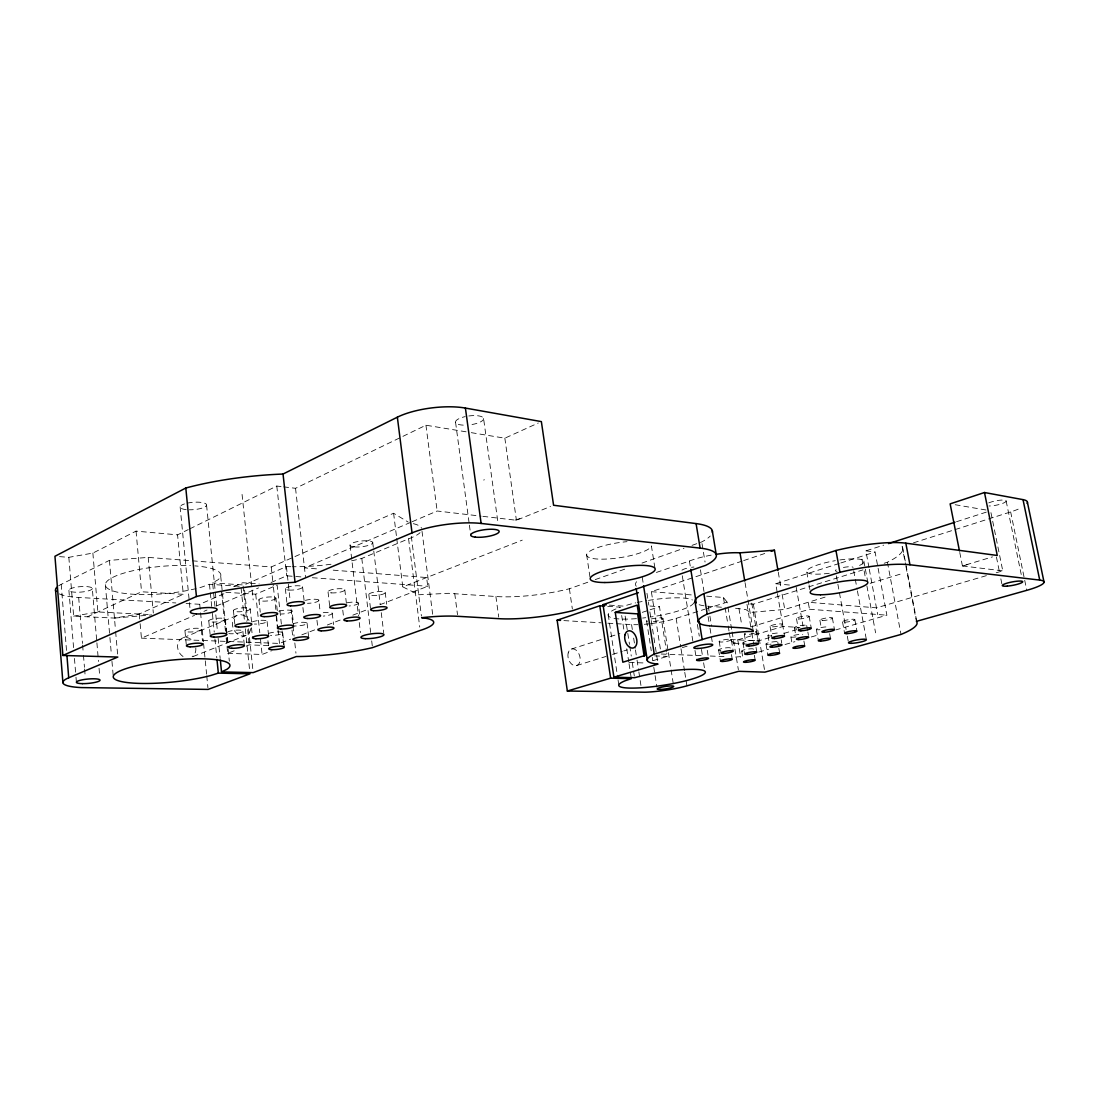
<?xml version="1.0" encoding="UTF-8"?>
<svg xmlns="http://www.w3.org/2000/svg" width="1099" height="1099" viewBox="0 0 1099 1099"><rect width="100%" height="100%" fill="white"/><g stroke="black" fill="none" stroke-linecap="round" stroke-linejoin="round"><path stroke-width="0.75" stroke-dasharray="5 3.75" d="M729.31 632.763L730.423 639.481L734.008 643.492L737.772 639.865L783.12 626.416L799.948 627.488M214.964 606.401L212.602 582.896L217.836 579.901A57.959 13.724 -5 0 0 194.894 565.889M59.58 556.63L68.839 557.33L92.879 553.085L136.042 531.119L177.571 534.856L188.259 529.594M58.645 585.822A45.1 10.55 -4.5 0 1 61.201 584.352L109.433 560.366L148.214 557.399L271.247 566.96L393.593 513.26L408.155 522.066M189.784 528.853L276.797 486.046L281.907 486.665M283.611 486.871L295.535 488.299L401.396 437.086M402.935 436.344L425.945 425.217L469.589 432.388M87.425 616.8L141.551 591.77L183.299 594.312L177.571 534.856M471.279 432.663L504.853 438.185L538.331 422.991M68.839 557.33L73.647 616.154L114.461 618.078L139.257 614.025L183.299 594.312M233.661 586.729L242.783 582.745L259.144 583.857M186.088 603.516L199.73 604.285L227.177 592.347M290.864 566.699A75.584 19.013 -6.2 0 1 286.427 566.589L244.033 585.011L212.602 582.896M410.614 522.382L304.478 567.895L318.051 568.966M412.18 521.709L437.141 511.008L481.183 516.159M140.136 623.683L141.441 638.148L194.523 615.371M203.906 611.346L207.024 610M216.393 605.989L258.553 587.883M271.041 582.525L286.66 575.821L302.39 576.989M225.46 631.197L221.503 592.031L255.724 594.202L277.127 585.094L281.371 624.108M351.584 560.792A75.584 19.013 -6.2 0 0 361.805 558.416L408.581 538.798A42.847 10.963 -6.7 0 0 420.052 532.672M183.451 637.681L238.236 614.918M482.873 516.351L516.406 520.267L550.544 506.474M193.218 656.501L245.118 635.772M227.012 646.528L227.699 653.342L236.931 649.715M246.176 646.088L249.253 644.879L270.615 645.676M396.725 538.359L402.784 586.88L522.245 540.145M141.441 638.148L279.517 643.437L290.672 639.137M301.827 634.837L316.169 629.301M327.323 625.001L341.679 619.479M352.834 615.165L368.769 609.025M379.924 604.725L427.745 586.289L426.618 577.552L331.623 570.038M227.699 653.342L262.084 654.454L271.371 650.896M483.642 480.043L484.412 479.768M239.252 586.275L209.469 584.283L201.845 587.045A57.959 13.724 -5 0 1 197.6 588.212M402.784 586.88L418.719 594.765L448.502 593.309L495.91 596.51A65.033 14.246 -8.1 0 0 569.392 588.748L588.762 581.893M595.218 579.613L625.881 568.76M642.022 563.059L683.99 548.209M692.054 545.351L701.739 541.931A68.949 15.99 -9 0 0 710.215 536.051M963.164 566.026L968.906 563.979M656.405 572.442L689.416 561.026A35.36 7.542 -9.4 0 1 714.515 554.583M660.362 648.959L651.364 591.674L742.059 561.136M743.68 560.586L764.739 553.498M642.283 612.349L648.534 610.302M650.1 609.78L659.469 606.717L666.516 651.405M868.993 567.634L865.875 550.874L883.692 545.145M956.556 521.709L988.949 511.282M571.301 649.083L603.694 638.711M610.165 636.651L619.891 633.532M515.06 520.115L523.289 517.492M777.144 591.963L775.729 583.748L839.238 563.457M840.872 562.949L875.065 552.014L886.879 615.206L835.954 629.864M650.635 623.655A32.366 6.086 -8.9 0 0 676.146 618.366L704.816 609.231M706.41 608.736L727.112 602.142L727.675 605.453M913.461 542.837L1010.654 511.914A34.11 7.116 -11.5 0 0 1020.394 508.191M750.754 626.54L746.88 603.681L753.351 604.189L862.894 569.9M884.159 563.251L887.429 562.235A97.097 19.548 -10 0 0 902.128 546.45L905.617 564.762M576.796 665.499L606.044 656.433M612.541 654.427L622.281 651.405M623.902 650.896L627.158 649.894M735.533 608.255L745.85 609.547L750.095 612.459L784.755 609.437L827.794 596.29M870.174 583.349L901.125 573.884M682.342 647.613L688.867 645.649M750.796 626.952L809.482 609.244L886.879 615.206M959.77 552.509L962.422 565.93L992.534 556.877M653.094 660.636L667.313 656.378L666.791 653.067M730.423 639.481L758.2 640.951L769.479 637.64M783.972 633.381L796.871 629.59M986.366 575.656L876.452 607.843L808.246 602.252L809.482 609.244M996.202 572.771L1002.769 570.862L990.57 510.774M735.602 657.065L743.968 656.323M758.75 652.064L768.613 649.234M785.029 644.509L794.893 641.679M811.323 636.953L819.538 634.59M73.647 616.154L97.88 611.964L148.75 614.506M114.461 618.078L151.799 614.891M629.219 662.45L645.195 662.999M654.564 655.869L667.313 656.378M661.158 654.015L703.456 655.746M710.229 656.021L725.45 656.653M734.008 643.492L747.251 644.165M59.36 593.913A45.1 10.55 -4.5 0 0 78.675 597.458L175.854 602.939M563.897 620.605L601.112 622.79M607.884 623.188L614.657 623.586M616.347 623.696L631.568 624.589A32.366 6.086 -8.9 0 0 637.873 624.658M609.354 605.123L623.628 606.126L631.183 603.942A43.397 8.38 -8.9 0 1 635.662 602.856M607.706 606.318L620.413 607.197L614.629 609.464A43.397 8.38 -8.9 0 0 638.121 618.503M649.921 606.03L659.469 606.717M699.129 604.711A57.959 11.155 -9.5 0 0 708.278 606.236L721.906 607.252M312.322 577.717L427.745 586.289M651.364 591.674L691.601 594.93M706.684 596.153L723.444 597.499L727.112 602.142M775.729 583.748L790.868 585.176M962.422 565.93L1002.769 570.862M865.875 550.874L875.065 552.014M955.196 504.729L988.88 510.486M1010.654 511.914L1024.378 578.651M1024.721 580.327L1026.782 590.328M1006.148 501.034L1021.342 575.011M996.436 557.042L999.486 572.139M1000.846 578.843L1002.206 585.561M902.677 547.536L916.909 622.199M905.933 566.425L916.401 621.361M887.429 562.235L901.015 634.439M869.295 569.309L877.689 614.492M863.869 561.108L865.064 567.551M865.366 569.158L867.757 582.058M861.973 559.226L862.894 564.254M864.13 570.944L865.38 577.634M866.919 585.987L875.587 632.818M853.717 570.752L857.11 589.229M857.426 590.905L866.369 639.632M854.83 619.589L856.918 631.046M836.366 575.807L837.575 582.511M837.878 584.201L846.093 629.466M847.315 636.184L848.524 642.888M842.521 621.869L844.595 633.312M832.369 617.954L834.457 629.603M829.649 633.697L830.514 638.546M819.895 620.276L821.379 628.587M806.776 572.098L808.768 583.322M809.056 584.915L809.908 589.723M816.378 629.466L818.384 640.772M809.139 616.278L811.241 628.12M806.707 625.51L807.573 630.441M807.861 632.09L808.452 635.373M796.212 587.319L803.012 626.018M803.919 641.074L804.77 645.869M796.5 618.641L798.561 630.469M794.426 627.79L795.868 636.005M790.882 636.884L792.269 644.866M778.271 572.222L780.922 587.443M782.103 594.216L784.755 609.437M777.433 593.597L783.12 626.416M782.515 624.218L784.535 635.923M781.183 639.838L781.746 643.094M777.749 641.953L778.573 646.693M778.834 648.273L779.658 653.012M770.069 626.54L772.075 638.217M767.981 635.579L769.382 643.698M766.017 644.11L767.899 655.169M753.351 604.189L764.904 672.135M751.757 603.049L758.2 640.951M756.579 631.966L758.544 643.519M745.053 582.649L753.31 631.472M755.988 647.174L756.799 651.982M751.853 633.065L753.79 644.495M754.367 655.292L755.164 659.977M744.339 634.233L745.726 642.489M738.94 608.516L741.66 624.63M743.006 642.942L744.888 654.166M741.756 651.171L743.061 658.974M737.772 639.865L740.685 657.271M727.95 607.101L731.797 630.263M732.071 631.911L738.363 669.676M731.343 639.769A6.182 1.03 -9.2 0 1 721.713 642.036A6.182 1.03 -9.2 0 1 722.757 640.058A6.182 1.03 -9.2 0 1 731.343 639.769L733.239 651.185M723.444 597.499L724.845 605.906M725.12 607.582L727.909 624.369M728.184 626.045L729.022 631.087M731.453 654.564L732.25 659.318M719.199 641.473L721.081 652.888M702.014 543.607L705.05 562.029M718.595 649.88L720.422 660.98M708.278 606.236L709.638 614.465M709.899 616.113L711.52 625.977M700.434 569.832L703.992 591.537M708.099 616.594L709.734 626.609M710.009 628.285L712.207 641.637M707.261 650.333L708.044 655.169M689.416 561.026L690.502 567.716M697.384 624.411L699.28 636.101M701.45 649.44L702.536 656.117M703.607 662.793L704.432 667.807M694.98 650.416L696.546 660.087M682.287 575.766L692.81 640.951M676.146 618.366L680.734 647.036M680.995 648.726L684.498 670.665M684.773 672.354L686.916 685.845M654.88 567.881L651.405 545.901A32.764 7.528 -8.8 0 1 615.22 558.319A32.764 7.528 -8.8 0 1 587.182 553.47A32.764 7.528 -8.8 0 1 627.021 541.67M663.013 618.723L668.096 650.938M668.371 652.627L673.453 684.842M646.968 593.336L648.822 605.137M649.866 611.868L655.141 645.566M655.402 647.242L656.46 653.987M656.721 655.663L657.765 662.409M642.269 577.332L643.313 584.009M646.597 620.99L651.24 650.787M652.27 657.408L652.779 660.719M653.809 667.34L654.839 673.962M655.1 675.624L656.914 687.205M631.568 624.589L632.351 629.658M633.656 638.107L635.208 648.259M635.469 649.949L636.774 658.397M637.035 660.087L638.601 670.225M638.862 671.915L640.937 685.446M625.152 616.113L629.493 644.412M629.741 646.075L631.279 656.062M632.296 662.724L634.329 676.05M621.677 615.509L623.971 630.469M626.76 648.753L628.779 662.051M629.04 663.714L631.321 678.674M608.214 614.657L617.817 678.303M618.064 679.979L618.819 685.007M586.646 554.816L589.943 576.865M569.392 588.748L572.359 609.025M504.853 438.185L516.406 520.267M468.82 415.972A14.122 4.465 -7.4 0 1 483.574 418.499L498.012 522.932M495.91 596.51L498.726 617.102M455.563 422.291L469.177 523.44M469.397 525.13L470.77 535.24M454.739 593.597L457.514 614.684M425.945 425.217L437.141 511.008M422.016 531.312L432.649 614.231M411.314 536.312L421.425 616.072M408.581 538.798L419.736 627.062M393.593 513.26L396.519 536.683M385.213 592.43L386.656 604.216M372.712 542.356L380.24 604.299M381.257 612.665L383.702 632.763M368.838 594.696L370.665 609.849M361.805 558.416L370.679 632.488M371.696 640.909L372.3 645.965M347.188 602.774A8.16 1.772 -6.7 0 1 358.274 602.966L359.868 616.237M350.1 545.447L358.453 615.825M359.249 622.529L360.431 632.584M344.798 589.655L346.611 605.137M342.764 610.179L343.547 616.814M332.255 613.187L333.574 624.603M328.052 591.963L329.837 607.459M305.398 600.37A8.38 1.855 -6.3 0 1 318.806 600.136L320.166 612.006M316.965 620.276L318.078 630.07M295.535 488.299L305.522 577.222M307.061 623.064L308.682 637.53M302.555 586.756L304.327 602.582M302.912 607.513L304.038 617.679M278.775 611.209A8.256 1.786 -6.2 0 1 292.059 610.948L293.776 626.403M286.427 566.589L290.15 600.535M291.084 609.011L292.774 624.287M292.952 625.99L294.079 636.17M294.82 642.956L295.947 653.149M276.797 486.046L286.66 575.821M292.004 630.043L293.062 639.7M285.355 588.597L287.086 604.45M282.745 633.038L284.284 647.27M282.1 630.895L283.569 644.467M275.945 598.378A8.6 1.923 -6 0 1 262.469 601.098A8.6 1.923 -6 0 1 263.911 597.622A8.6 1.923 -6 0 1 275.945 598.378L277.47 612.377M271.247 566.96L273.266 585.657M273.459 587.361L275.835 609.45M276.577 616.251L277.855 628.147M278.047 629.851L279.517 643.437M276.151 616.072L277.415 627.763M267.098 621.512L268.664 636.266M267.922 640.69L268.431 645.443M258.924 599.711L260.257 612.184M255.724 594.202L259.79 632.694M260.504 639.384L262.084 654.454M242.068 494.413L253.168 599.944M250.229 609.093A8.476 1.855 -5.8 0 1 237.013 611.758A8.476 1.855 -5.8 0 1 238.222 608.42A8.476 1.855 -5.8 0 1 250.229 609.093L251.822 624.397M251.492 627.776L252.523 637.64M244.555 590.067L247.728 620.399M248.594 628.82L252.99 670.939M243.126 586.097L246.808 621.375M247.673 629.768L249.253 644.879M241.079 588.075L244.431 620.358M245.311 628.848L249.665 670.72M242.879 631.293L244.376 645.814M233.414 610.44L234.994 625.784M227.452 637.475L228.427 647.187M225.364 619.451A8.352 1.786 -5.7 0 1 212.423 622.048A8.352 1.786 -5.7 0 1 213.426 618.847A8.352 1.786 -5.7 0 1 225.364 619.451L226.889 634.521M220.72 576.178L226.751 635.675M226.93 637.379L227.96 647.572M228.125 649.275L229.334 661.172M226.147 638.011L226.847 644.825M206.571 505.197L217.066 609.711M215.802 614.808L217.478 631.595M218.152 638.313L220.171 658.466M209.469 584.283L210.156 591.111M210.321 592.828L211.695 606.497M212.368 613.324L214.25 632.117M214.923 638.945L216.805 657.738M208.769 620.798L210.266 635.909M199.73 604.285L200.403 611.099M200.567 612.789L203.411 641.747M203.576 643.451L206.585 674.099M206.749 675.803L207.931 687.713M201.323 629.466A8.242 1.717 -5.6 0 1 188.643 631.994A8.242 1.717 -5.6 0 1 189.44 628.93A8.242 1.717 -5.6 0 1 201.323 629.466L202.463 641.005M180.126 506.818L190.306 611.841M184.948 630.812L186.377 645.704M148.214 557.399L153.338 613.05M136.042 531.119L141.551 591.77M139.257 614.025L139.985 622.075M109.433 560.366L115.491 629.947M115.629 631.637L117.703 655.347M105.353 584.682L109.763 635.785M109.914 637.489L111.384 654.523M111.961 661.337L113.142 674.965M92.879 553.085L97.88 611.964M92.316 588.514A11.746 2.734 -4.4 0 1 74.856 592.182A11.746 2.734 -4.4 0 1 74.65 587.457A11.746 2.734 -4.4 0 1 92.316 588.514L96.753 641.115M96.904 642.819L98.484 661.474M99.047 668.261L99.775 676.75M78.675 597.458L82.48 643.437M82.617 645.14L83.332 653.658M83.469 655.361L84.458 667.285M84.596 668.989L85.296 677.506M68.907 590.3L73.619 648.218M74.457 658.438L75.845 675.487M75.982 677.19L76.394 682.3M61.201 584.352L66.531 650.594M483.574 418.499A14.122 4.465 -7.4 0 1 470.317 424.777M463.27 425.134A14.122 4.465 -7.4 0 1 455.577 421.673A14.122 4.465 -7.4 0 1 465.193 416.603M323.243 612.692A8.05 1.717 -6.5 0 1 332.324 613.393A8.05 1.717 -6.5 0 1 323.34 616.099M196.103 588.597A57.959 13.724 -5 0 1 121.426 592.952A57.959 13.724 -5 0 1 117.14 575.423A57.959 13.724 -5 0 1 190.484 565.614M413.334 523.673A42.847 10.963 -6.7 0 1 421.563 528.193M331.005 564.254A75.584 19.013 -6.2 0 1 292.375 566.727M183.052 656.515A10.592 8.819 65.5 0 1 178.903 641.212A10.592 8.819 65.5 0 1 192.462 640.676M195.814 648.025A10.592 8.819 65.5 0 1 192.16 656.79M250.806 628.504A11.004 8.874 66.1 0 1 238.002 634.398A11.004 8.874 66.1 0 1 234.362 617.501A11.004 8.874 66.1 0 1 249.047 620.399M358.274 602.966A8.16 1.772 -6.7 0 1 349.111 605.989M268.651 633.409A7.83 1.594 -6.2 0 1 279.503 631.898A7.83 1.594 -6.2 0 1 281.344 633.944A7.83 1.594 -6.2 0 1 270.491 635.456M292.897 623.834A7.94 1.649 -6.4 0 1 303.915 622.295A7.94 1.649 -6.4 0 1 305.632 624.438A7.94 1.649 -6.4 0 1 294.614 625.977M292.059 610.948A8.256 1.786 -6.2 0 1 281.056 614.039M187.311 503.15A13.284 3.682 -4.7 0 1 206.557 504.675A13.284 3.682 -4.7 0 1 189.316 509.799M186.212 509.634A13.284 3.682 -4.7 0 1 184.453 503.919M318.806 600.136A8.38 1.855 -6.3 0 1 307.514 603.337M252.399 621.855A8.133 1.717 -6 0 1 263.664 620.289A8.133 1.717 -6 0 1 265.67 622.487A8.133 1.717 -6 0 1 254.405 624.053M227.369 632.145A8.023 1.662 -5.9 0 1 238.799 630.098A8.023 1.662 -5.9 0 1 241.121 632.378A8.023 1.662 -5.9 0 1 228.894 633.628M988.757 502.875A10.331 2.184 -11.5 0 1 1003.071 500.045A10.331 2.184 -11.5 0 1 1003.277 503.163A10.331 2.184 -11.5 0 1 988.949 505.98M651.13 618.998A8.325 1.552 -8.9 0 1 663.013 618.503A8.325 1.552 -8.9 0 1 652.202 621.718M647.448 621.649A8.325 1.552 -8.9 0 1 646.995 620.523M771.732 635.799A6.182 1.03 -9.5 0 1 768.064 635.208A6.182 1.03 -9.5 0 1 774.259 633.381A6.182 1.03 -9.5 0 1 780.07 633.34M837.067 571.356A8.998 1.758 -10.2 0 1 836.188 569.735M843.414 567.455A8.998 1.758 -10.2 0 1 853.099 567.386M649.289 623.806A32.366 6.086 -8.9 0 1 641.486 624.507M796.019 636.912A6.086 0.989 -9.6 0 1 790.84 636.706A6.086 0.989 -9.6 0 1 796.638 634.81A6.086 0.989 -9.6 0 1 802.806 634.686M742.979 651.432A5.921 0.948 -9.3 0 1 743.487 650.058A5.921 0.948 -9.3 0 1 751.4 648.767A5.921 0.948 -9.3 0 1 752.238 649.935M693.867 602.719A43.397 8.38 -8.9 0 1 650.416 617.047M645.759 617.679A43.397 8.38 -8.9 0 1 642.654 618.05M637.214 602.513A43.397 8.38 -8.9 0 1 646.83 600.658M648.479 600.397A43.397 8.38 -8.9 0 1 692.425 599.999M819.978 629.7A6.182 1.017 -9.7 0 1 816.859 628.862A6.182 1.017 -9.7 0 1 824.896 626.993A6.182 1.017 -9.7 0 1 828 627.831M796.761 628.106A6.264 1.058 -9.6 0 1 795.69 626.787A6.264 1.058 -9.6 0 1 804.386 625.18A6.264 1.058 -9.6 0 1 805.43 626.499M768.325 644.399A6.003 0.975 -9.4 0 1 767.157 643.203A6.003 0.975 -9.4 0 1 775.454 641.665A6.003 0.975 -9.4 0 1 776.595 642.86M771.155 644.124A6.003 0.975 -9.4 0 1 769.657 644.302M719.941 650.388A6.003 0.975 -9.2 0 1 719.996 649.111A6.003 0.975 -9.2 0 1 727.524 647.723A6.003 0.975 -9.2 0 1 730.052 648.52M744.27 643.231A6.086 1.003 -9.3 0 1 744.792 641.775A6.086 1.003 -9.3 0 1 752.925 640.442A6.086 1.003 -9.3 0 1 753.79 641.679M755.301 631.65A6.264 1.058 -9.3 0 1 755.425 632.942M754.299 633.326A6.264 1.058 -9.3 0 1 746.166 634.563A6.264 1.058 -9.3 0 1 745.452 633.258M839.883 559.954A29.137 5.756 -10.2 0 1 858.772 565.834M829.264 573.266A29.137 5.756 -10.2 0 1 806.735 570.807A29.137 5.756 -10.2 0 1 835.309 560.669M681.971 570.161A9.493 2.006 -9.2 0 1 689.087 567.716M691.546 567.304A9.493 2.006 -9.2 0 1 693.95 567.043M636.294 586.248A60.926 12.666 -9.2 0 1 638.079 580.176M331.252 592.883A8.49 1.923 -6.5 0 0 344.784 590.163A8.49 1.923 -6.5 0 0 333.231 589.366A8.49 1.923 -6.5 0 0 331.252 592.883M288.831 590.067A8.723 1.992 -6.1 0 0 302.596 587.278A8.723 1.992 -6.1 0 0 290.507 586.44A8.723 1.992 -6.1 0 0 288.831 590.067M354.276 546.904A11.457 2.871 -6.5 0 0 372.643 543.112A11.457 2.871 -6.5 0 0 357.271 541.628A11.457 2.871 -6.5 0 0 354.276 546.904M371.833 595.576A8.284 1.841 -6.8 0 0 385.145 592.924A8.284 1.841 -6.8 0 0 374.086 592.155A8.284 1.841 -6.8 0 0 371.833 595.576M844.719 622.199A6.264 1.044 -9.9 0 0 854.761 619.863A6.264 1.044 -9.9 0 0 846.546 620.083A6.264 1.044 -9.9 0 0 844.719 622.199M822.176 620.619A6.36 1.072 -9.8 0 0 832.328 618.242A6.36 1.072 -9.8 0 0 823.893 618.462A6.36 1.072 -9.8 0 0 822.176 620.619M798.863 618.998A6.457 1.113 -9.7 0 0 809.125 616.566A6.457 1.113 -9.7 0 0 800.47 616.786A6.457 1.113 -9.7 0 0 798.863 618.998M568.197 652.916A8.655 5.825 72.6 0 0 575.285 665.733A8.655 5.825 72.6 0 0 578.61 653.232A8.655 5.825 72.6 0 0 568.197 652.916M772.473 626.87A6.36 1.085 -9.5 0 0 782.515 624.507A6.36 1.085 -9.5 0 0 773.888 624.754A6.36 1.085 -9.5 0 0 772.473 626.87"/><path stroke-width="1.5" d="M712.344 532.369A68.949 15.99 -9 0 0 696.093 523.591L553.58 505.252L541.367 421.604L465.413 408.072A47.655 15.098 -7 0 0 397.357 417.18L283.034 474.04A134.215 36.514 -5.4 0 0 185.813 488.011L54.95 556.286L62.877 655.457L117.84 657.051L68.715 677.781L66.943 655.691M220.35 660.142L221.517 671.901L226.861 669.332A58.632 10.963 -5.7 0 0 170.249 660.238A58.632 10.963 -5.7 0 0 117.387 680.418A58.632 10.963 -5.7 0 0 210.582 675.555L218.33 673.11L249.995 673.811L208.096 689.416L81.216 687.576A45.636 8.421 -5.4 0 1 68.715 677.781M62.877 655.457L196.433 596.523A136.001 29.233 -6.1 0 1 295.04 582.278L412.029 532.905A48.37 12.13 -7.3 0 1 481.128 523.454L700.118 548.113A69.168 15.07 -8.9 0 1 705.599 565.381L572.606 610.714A65.226 13.422 -8.1 0 1 498.946 618.682L457.72 616.305A59.497 11.842 -7.3 0 0 421.631 617.72A43.369 8.765 -7.1 0 1 420.161 630.455L372.506 647.641A76.504 15.18 -6.7 0 1 296.318 656.543L253.168 672.615L221.517 671.901M959.441 550.833L950.14 503.878L984.484 492.517L1023.018 499.633L1039.723 580.093A34.467 5.66 -10.8 0 1 1026.782 590.328L916.401 621.361A98.045 15.537 -9.6 0 1 901.015 634.439L764.904 672.135L738.638 671.31L686.916 685.845A32.654 4.836 -8.8 0 1 644.962 692.191L567.345 691.024L557.138 620.207L599.779 605.769L604.532 606.098M567.345 691.024L610.632 678.165L631.321 678.674L625.441 680.652A43.795 6.663 -8.8 0 0 652.833 686.696A43.795 6.663 -8.8 0 0 705.022 671.393A43.795 6.663 -8.8 0 0 642.256 675.72L634.59 677.712L613.915 677.19L603.008 604.67L638.395 592.691M771.21 551.327L774.452 550.228L777.982 570.532M615.261 612.404L637.2 605.123L645.003 655.499L622.831 662.216L615.261 612.404L637.599 613.874L644.151 656.227M695.804 602.98A57.959 11.155 -9.5 0 1 703.855 593.611L835.954 550.489A61.503 12.254 -10.3 0 1 905.823 543.181L997.26 555.462L984.484 492.517M888.541 543.579L954.935 522.231M613.915 677.19L658.04 664.084A61.53 10.07 -9.1 0 1 654.248 654.111L702.179 639.591A35.718 6.003 -9.2 0 1 753.31 631.472A50.636 8.641 -9.1 0 0 742.196 627.859L711.52 625.977A58.11 10.509 -9.5 0 1 707.22 614.121L839.924 572.277A61.681 11.54 -10.2 0 1 909.958 564.776L1039.723 580.093M716.095 554.336A35.36 7.542 -9.4 0 1 739.998 552.838L774.452 550.228M557.138 620.207L560.517 620.399M603.008 604.67L606.181 604.903M1027.441 502.435L1044.05 582.209M905.823 543.181L909.958 564.776M835.954 550.489L839.924 572.277M739.998 552.838L744.765 580.986M712.276 530.666L716.26 554.665M696.093 523.591L700.118 548.113M703.855 593.611L707.22 614.121M690.776 569.378L696.203 602.815M699.198 621.21L702.179 639.591M695.063 601.922L698.332 622.034M643.561 585.685L654.248 654.111M636.184 588.556L647.352 660.609M599.779 605.769L610.632 678.165M465.413 408.072L481.128 523.454M397.357 417.18L412.029 532.905M283.034 474.04L295.04 582.278M216.97 659.441L218.33 673.11M185.813 488.011L196.433 596.523M55.541 590.163L62.904 682.603M56.063 591.509A45.1 10.55 -4.5 0 1 56.832 587.292M1023.018 499.633A34.11 7.116 -11.5 0 1 1027.125 503.438M475.276 537.136A14.342 3.585 -7.6 0 0 498.822 532.328A14.342 3.585 -7.6 0 0 480.785 530.336A14.342 3.585 -7.6 0 0 475.276 537.136M365.211 638.656A11.594 2.294 -6.9 0 0 383.826 635.043A11.594 2.294 -6.9 0 0 368.357 634.329A11.594 2.294 -6.9 0 0 365.211 638.656M290.562 605.851A8.737 1.923 -6.2 0 0 304.368 603.09A8.737 1.923 -6.2 0 0 292.265 602.348A8.737 1.923 -6.2 0 0 290.562 605.851M264.117 616.635A8.613 1.855 -6.1 0 0 277.635 613.929A8.613 1.855 -6.1 0 0 265.573 613.269A8.613 1.855 -6.1 0 0 264.117 616.635M238.593 627.034A8.49 1.786 -5.9 0 0 251.822 624.397A8.49 1.786 -5.9 0 0 239.816 623.82A8.49 1.786 -5.9 0 0 238.593 627.034M213.92 637.09A8.366 1.717 -5.8 0 0 226.889 634.521A8.366 1.717 -5.8 0 0 214.937 634.013A8.366 1.717 -5.8 0 0 213.92 637.09M190.072 646.816A8.256 1.662 -5.7 0 0 202.779 644.302A8.256 1.662 -5.7 0 0 190.883 643.863A8.256 1.662 -5.7 0 0 190.072 646.816M333.024 608.324A8.517 1.841 -6.6 0 0 346.597 605.618A8.517 1.841 -6.6 0 0 335.044 604.917A8.517 1.841 -6.6 0 0 333.024 608.324M307.267 618.503A8.394 1.786 -6.4 0 0 320.565 615.852A8.394 1.786 -6.4 0 0 309.039 615.22A8.394 1.786 -6.4 0 0 307.267 618.503M280.753 628.971A8.27 1.717 -6.3 0 0 293.776 626.403A8.27 1.717 -6.3 0 0 282.278 625.839A8.27 1.717 -6.3 0 0 280.753 628.971M255.902 638.78A8.146 1.649 -6.1 0 0 268.664 636.266A8.146 1.649 -6.1 0 0 257.221 635.785A8.146 1.649 -6.1 0 0 255.902 638.78M231.875 648.273A8.036 1.594 -6 0 0 244.376 645.814A8.036 1.594 -6 0 0 232.974 645.388A8.036 1.594 -6 0 0 231.875 648.273M373.646 610.687A8.297 1.772 -6.9 0 0 386.999 608.049A8.297 1.772 -6.9 0 0 375.94 607.376A8.297 1.772 -6.9 0 0 373.646 610.687M346.954 620.921A8.174 1.703 -6.7 0 0 360.032 618.352A8.174 1.703 -6.7 0 0 348.987 617.748A8.174 1.703 -6.7 0 0 346.954 620.921M321.128 630.826A8.064 1.649 -6.6 0 0 333.945 628.312A8.064 1.649 -6.6 0 0 322.941 627.776A8.064 1.649 -6.6 0 0 321.128 630.826M296.153 640.401A7.954 1.594 -6.4 0 0 308.709 637.942A7.954 1.594 -6.4 0 0 297.733 637.475A7.954 1.594 -6.4 0 0 296.153 640.401M271.961 649.674A7.844 1.539 -6.3 0 0 284.284 647.27A7.844 1.539 -6.3 0 0 273.335 646.858A7.844 1.539 -6.3 0 0 271.961 649.674M82.37 683.633A11.883 2.184 -5.2 0 0 100.05 680.144A11.883 2.184 -5.2 0 0 82.246 679.841A11.883 2.184 -5.2 0 0 82.37 683.633M604.903 582.525A32.86 7.089 -8.7 0 0 655.141 569.57A32.86 7.089 -8.7 0 0 608.022 569.68A32.86 7.089 -8.7 0 0 604.903 582.525M196.254 613.901A13.463 2.954 -5.5 0 0 217.066 609.711A13.463 2.954 -5.5 0 0 197.751 608.64A13.463 2.954 -5.5 0 0 196.254 613.901M772.267 647.215A6.182 0.989 -9.4 0 0 782.035 644.976A6.182 0.989 -9.4 0 0 773.627 645.278A6.182 0.989 -9.4 0 0 772.267 647.215M660.787 689.43A8.394 1.236 -8.8 0 0 673.728 686.545A8.394 1.236 -8.8 0 0 661.832 687.122A8.394 1.236 -8.8 0 0 660.787 689.43M723.582 653.41A6.196 1.003 -9.2 0 0 733.239 651.185A6.196 1.003 -9.2 0 0 724.653 651.501A6.196 1.003 -9.2 0 0 723.582 653.41M1007.288 586.124A10.441 1.745 -10.8 0 0 1022.716 581.742A10.441 1.745 -10.8 0 0 1007.385 583.047A10.441 1.745 -10.8 0 0 1007.288 586.124M846.793 633.615A6.278 1.003 -9.8 0 0 856.849 631.321A6.278 1.003 -9.8 0 0 848.634 631.582A6.278 1.003 -9.8 0 0 846.793 633.615M795.072 648.328A6.099 0.962 -9.5 0 0 804.743 646.13A6.099 0.962 -9.5 0 0 796.555 646.432A6.099 0.962 -9.5 0 0 795.072 648.328M824.25 632.227A6.374 1.03 -9.7 0 0 834.416 629.878A6.374 1.03 -9.7 0 0 825.981 630.139A6.374 1.03 -9.7 0 0 824.25 632.227M851.656 643.313A9.094 1.401 -9.8 0 0 866.259 640.016A9.094 1.401 -9.8 0 0 854.418 640.429A9.094 1.401 -9.8 0 0 851.656 643.313M697.879 648.465A9.575 1.594 -9.1 0 0 712.743 644.976A9.575 1.594 -9.1 0 0 699.335 645.443A9.575 1.594 -9.1 0 0 697.879 648.465M745.891 662.326A5.935 0.907 -9.2 0 0 755.192 660.224A5.935 0.907 -9.2 0 0 747.045 660.554A5.935 0.907 -9.2 0 0 745.891 662.326M699.101 660.568A6.113 0.975 -9 0 0 708.567 658.383A6.113 0.975 -9 0 0 700.008 658.727A6.113 0.975 -9 0 0 699.101 660.568M820.61 641.074A6.182 0.975 -9.7 0 0 830.473 638.821A6.182 0.975 -9.7 0 0 822.258 639.096A6.182 0.975 -9.7 0 0 820.61 641.074M798.739 639.577A6.278 1.017 -9.6 0 0 808.713 637.283A6.278 1.017 -9.6 0 0 800.292 637.571A6.278 1.017 -9.6 0 0 798.739 639.577M770.179 655.416A6.017 0.934 -9.4 0 0 779.658 653.259A6.017 0.934 -9.4 0 0 771.498 653.589A6.017 0.934 -9.4 0 0 770.179 655.416M722.867 661.461A6.017 0.948 -9.1 0 0 732.25 659.318A6.017 0.948 -9.1 0 0 723.898 659.661A6.017 0.948 -9.1 0 0 722.867 661.461M624.946 634.851A8.929 5.783 72.4 0 0 632.159 648.108A8.929 5.783 72.4 0 0 635.304 635.304A8.929 5.783 72.4 0 0 624.946 634.851M748.707 646.061A6.278 1.017 -9.3 0 0 758.557 643.78A6.278 1.017 -9.3 0 0 749.944 644.083A6.278 1.017 -9.3 0 0 748.707 646.061M747.251 654.427A6.099 0.962 -9.3 0 0 756.826 652.243A6.099 0.962 -9.3 0 0 748.446 652.559A6.099 0.962 -9.3 0 0 747.251 654.427M820.458 594.779A29.22 5.413 -10 0 0 867.386 583.555A29.22 5.413 -10 0 0 829.347 583.885A29.22 5.413 -10 0 0 820.458 594.779M800.937 630.799A6.47 1.072 -9.6 0 0 811.213 628.408A6.47 1.072 -9.6 0 0 802.545 628.655A6.47 1.072 -9.6 0 0 800.937 630.799M774.479 638.533A6.374 1.044 -9.5 0 0 784.535 636.197A6.374 1.044 -9.5 0 0 775.908 636.472A6.374 1.044 -9.5 0 0 774.479 638.533"/></g></svg>
